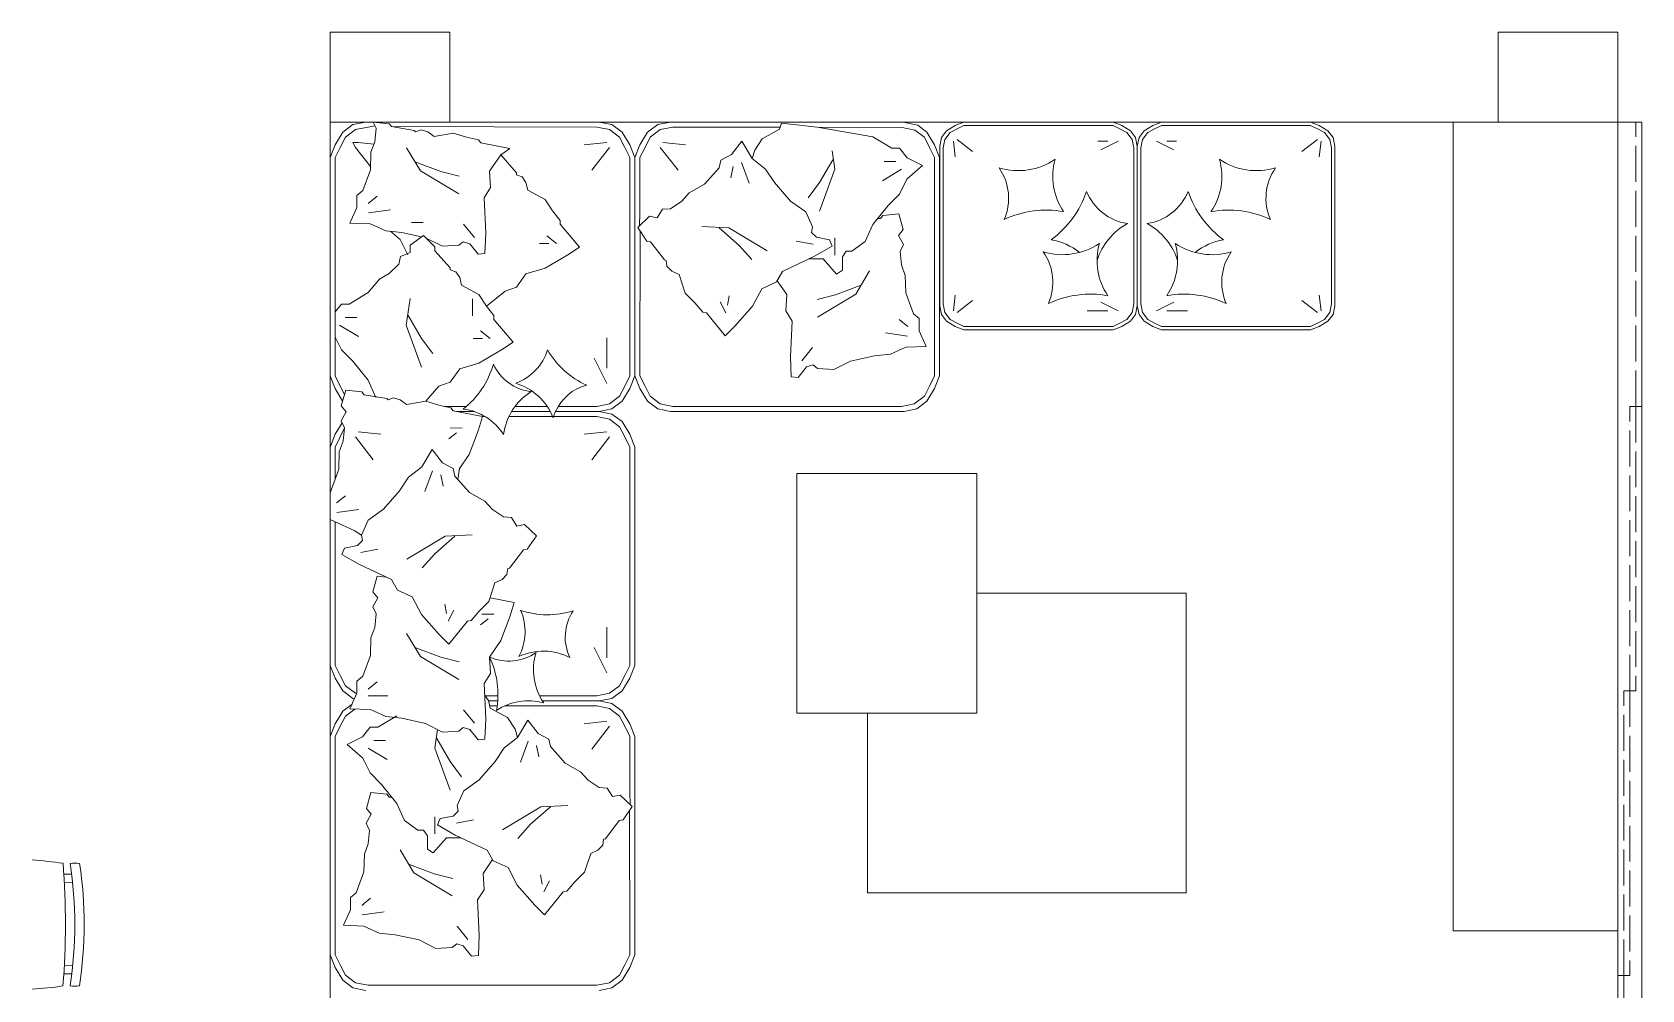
# Model space of a CAD drawing. Header units: millimetres. Extents: x 3468 to 20390, y -976 to 7887.
# Drawn here: x 15237 to 15775, y 7005 to 7325 of the extents above; entities that cross this region are included whole.
import ezdxf

# ---------------------------------------------------------------- set-up
doc = ezdxf.new("R2010")
doc.units = ezdxf.units.MM
doc.linetypes.add('ACAD_ISO02W100', pattern=[15, 12, -3])
for name, color, linetype, lineweight in [('A-FURN', 9, 'Continuous', 13), ('PROIEZIONI_finissime_fine lines', 251, 'Continuous', 5), ('Wall', 7, 'Continuous', 20)]:
    doc.layers.add(name, color=color, linetype=linetype, lineweight=lineweight)

msp = doc.modelspace()

# ---------------------------------------------------------------- linework, layer by layer
at = {"layer": 'A-FURN'}
for p, q in [((15348.45, 7295.21), (15336.58, 7295.21)), ((15340.82, 7291.82), (15344.21, 7294.36)), ((15344.21, 7294.36), (15348.45, 7295.21)), ((15349.3, 7293.51), (15351.54, 7293.96)), ((15351.93, 7293.12), (15350.95, 7295.21)), ((15350.95, 7295.21), (15356.33, 7294.65)), ((15356.33, 7294.65), (15357.13, 7293.66)), ((15426.46, 7295.21), (15397.5, 7295.21)), ((15430.7, 7294.36), (15426.46, 7295.21)), ((15434.1, 7291.82), (15430.7, 7294.36)), ((15442.57, 7291.82), (15445.97, 7294.36)), ((15445.97, 7294.36), (15450.21, 7295.21)), ((15450.21, 7295.21), (15469.2, 7295.21)), ((15450.21, 7295.21), (15469.2, 7295.21)), ((15469.2, 7295.21), (15487.22, 7295.21)), ((15487.34, 7294.78), (15486.62, 7292.8)), ((15499.2, 7293.45), (15487.34, 7294.78)), ((15493.28, 7295.21), (15527.92, 7295.21)), ((15532.78, 7294.12), (15527.92, 7295.21)), ((15535.85, 7291.82), (15532.78, 7294.12)), ((15545.35, 7294.05), (15542.45, 7292.31)), ((15545.35, 7294.05), (15542.45, 7292.31)), ((15548.24, 7295.21), (15545.35, 7294.05)), ((15548.24, 7295.21), (15545.35, 7294.05)), ((15548.24, 7294.05), (15545.93, 7292.89)), ((15548.24, 7294.05), (15545.93, 7292.89)), ((15598.01, 7295.21), (15548.24, 7295.21)), ((15598.01, 7295.21), (15548.24, 7295.21)), ((15598.01, 7294.05), (15548.24, 7294.05)), ((15598.01, 7294.05), (15548.24, 7294.05)), ((15598.01, 7294.05), (15591.43, 7294.05)), ((15598.01, 7294.05), (15591.43, 7294.05)), ((15600.91, 7294.05), (15598.01, 7295.21)), ((15600.91, 7294.05), (15598.01, 7295.21)), ((15600.33, 7292.89), (15598.01, 7294.05)), ((15600.33, 7292.89), (15598.01, 7294.05)), ((15603.8, 7292.31), (15600.91, 7294.05)), ((15603.8, 7292.31), (15600.91, 7294.05)), ((15608.43, 7292.31), (15611.33, 7294.05)), ((15608.43, 7292.31), (15611.33, 7294.05)), ((15611.33, 7294.05), (15614.22, 7295.21)), ((15611.33, 7294.05), (15614.22, 7295.21)), ((15611.9, 7292.89), (15614.22, 7294.05)), ((15611.9, 7292.89), (15614.22, 7294.05)), ((15614.22, 7295.21), (15663.99, 7295.21)), ((15614.22, 7295.21), (15663.99, 7295.21)), ((15614.22, 7294.05), (15620.81, 7294.05)), ((15614.22, 7294.05), (15663.99, 7294.05)), ((15614.22, 7294.05), (15620.81, 7294.05)), ((15614.22, 7294.05), (15663.99, 7294.05)), ((15663.99, 7295.21), (15666.89, 7294.05)), ((15663.99, 7295.21), (15666.89, 7294.05)), ((15663.99, 7294.05), (15666.31, 7292.89)), ((15663.99, 7294.05), (15666.31, 7292.89)), ((15666.89, 7294.05), (15669.78, 7292.31)), ((15666.89, 7294.05), (15669.78, 7292.31)), ((15766.58, 7295.21), (15711.58, 7295.21)), ((15711.58, 7295.21), (15711.58, 7025.05)), ((15338.28, 7287.58), (15340.82, 7291.82)), ((15339.97, 7286.73), (15341.67, 7290.12)), ((15341.67, 7290.12), (15345.06, 7292.66)), ((15344.16, 7288.38), (15345.91, 7288.42)), ((15345.06, 7286.73), (15344.16, 7288.38)), ((15345.06, 7292.66), (15349.3, 7293.51)), ((15345.91, 7288.42), (15351.17, 7287.84)), ((15350.19, 7285.16), (15351.46, 7288.64)), ((15351.46, 7288.64), (15351.93, 7293.12)), ((15357.13, 7293.66), (15364.69, 7292.41)), ((15425.62, 7293.51), (15357.13, 7293.66)), ((15364.69, 7292.41), (15365.09, 7291.92)), ((15365.09, 7291.92), (15366.98, 7292.63)), ((15366.98, 7292.63), (15369.17, 7291.95)), ((15369.17, 7291.95), (15371.27, 7290.37)), ((15371.27, 7290.37), (15377.72, 7291.51)), ((15377.72, 7291.51), (15382.1, 7290.14)), ((15382.1, 7290.14), (15386.09, 7289.28)), ((15386.89, 7288.29), (15386.09, 7289.28)), ((15429.01, 7288.42), (15421.38, 7287.58)), ((15429.86, 7292.66), (15425.62, 7293.51)), ((15433.25, 7290.12), (15429.86, 7292.66)), ((15434.94, 7286.73), (15433.25, 7290.12)), ((15436.64, 7287.58), (15434.1, 7291.82)), ((15440.03, 7287.58), (15442.57, 7291.82)), ((15441.73, 7286.73), (15443.42, 7290.12)), ((15443.42, 7290.12), (15446.81, 7292.66)), ((15446.81, 7292.66), (15451.05, 7293.51)), ((15447.66, 7288.42), (15455.29, 7287.58)), ((15451.05, 7293.51), (15486.79, 7293.46)), ((15480.89, 7289.62), (15478.35, 7285.8)), ((15486.62, 7292.8), (15480.89, 7289.62)), ((15527.58, 7293.36), (15499.2, 7293.45)), ((15517.81, 7290.26), (15499.2, 7293.45)), ((15524.18, 7286.44), (15517.81, 7290.26)), ((15531.82, 7292.51), (15527.58, 7293.36)), ((15535, 7290.12), (15531.82, 7292.51)), ((15536.7, 7286.73), (15535, 7290.12)), ((15538.39, 7287.58), (15535.85, 7291.82)), ((15540.72, 7290), (15540.14, 7287.1)), ((15540.72, 7290), (15540.14, 7287.1)), ((15542.45, 7292.31), (15540.72, 7290)), ((15542.45, 7292.31), (15540.72, 7290)), ((15541.87, 7289.42), (15541.3, 7286.53)), ((15541.87, 7289.42), (15541.3, 7286.53)), ((15543.61, 7291.73), (15541.87, 7289.42)), ((15543.61, 7291.73), (15541.87, 7289.42)), ((15545.93, 7292.89), (15543.61, 7291.73)), ((15545.93, 7292.89), (15543.61, 7291.73)), ((15544.77, 7288.84), (15545.35, 7283.63)), ((15544.77, 7288.84), (15545.35, 7283.63)), ((15545.93, 7289.42), (15551.13, 7285.37)), ((15545.93, 7289.42), (15551.13, 7285.37)), ((15596.28, 7288.84), (15592.99, 7288.84)), ((15596.28, 7288.84), (15592.99, 7288.84)), ((15599.75, 7288.84), (15593.96, 7285.95)), ((15599.75, 7288.84), (15593.96, 7285.95)), ((15602.64, 7291.73), (15600.33, 7292.89)), ((15602.64, 7291.73), (15600.33, 7292.89)), ((15604.38, 7289.42), (15602.64, 7291.73)), ((15604.38, 7289.42), (15602.64, 7291.73)), ((15605.54, 7290), (15603.8, 7292.31)), ((15605.54, 7290), (15603.8, 7292.31)), ((15604.96, 7286.53), (15604.38, 7289.42)), ((15604.96, 7286.53), (15604.38, 7289.42)), ((15605.54, 7290), (15606.12, 7287.1)), ((15605.54, 7290), (15606.12, 7287.1)), ((15606.7, 7290), (15606.12, 7287.1)), ((15606.7, 7290), (15606.12, 7287.1)), ((15606.7, 7290), (15608.43, 7292.31)), ((15606.7, 7290), (15608.43, 7292.31)), ((15607.27, 7286.53), (15607.85, 7289.42)), ((15607.27, 7286.53), (15607.85, 7289.42)), ((15607.85, 7289.42), (15609.59, 7291.73)), ((15607.85, 7289.42), (15609.59, 7291.73)), ((15609.59, 7291.73), (15611.9, 7292.89)), ((15609.59, 7291.73), (15611.9, 7292.89)), ((15612.48, 7288.84), (15618.27, 7285.95)), ((15612.48, 7288.84), (15618.27, 7285.95)), ((15615.96, 7288.84), (15619.25, 7288.84)), ((15615.96, 7288.84), (15619.25, 7288.84)), ((15666.31, 7289.42), (15661.1, 7285.37)), ((15666.31, 7289.42), (15661.1, 7285.37)), ((15666.31, 7292.89), (15668.62, 7291.73)), ((15666.31, 7292.89), (15668.62, 7291.73)), ((15667.47, 7288.84), (15666.89, 7283.63)), ((15667.47, 7288.84), (15666.89, 7283.63)), ((15668.62, 7291.73), (15670.36, 7289.42)), ((15668.62, 7291.73), (15670.36, 7289.42)), ((15669.78, 7292.31), (15671.52, 7290)), ((15669.78, 7292.31), (15671.52, 7290)), ((15670.36, 7289.42), (15670.94, 7286.53)), ((15670.36, 7289.42), (15670.94, 7286.53)), ((15671.52, 7290), (15672.1, 7287.1)), ((15336.58, 7283.34), (15338.28, 7287.58)), ((15336.58, 7210.41), (15336.58, 7283.34)), ((15338.28, 7283.34), (15339.97, 7286.73)), ((15338.28, 7210.41), (15338.28, 7283.34)), ((15345.06, 7286.73), (15350.06, 7280.3)), ((15350.03, 7279.29), (15350.19, 7285.16)), ((15386.89, 7288.29), (15396.64, 7286.36)), ((15393.54, 7284.25), (15389.8, 7278.76)), ((15393.54, 7284.25), (15396.64, 7286.36)), ((15393.54, 7284.25), (15398.8, 7278.22)), ((15429.86, 7286.73), (15423.92, 7279.1)), ((15436.64, 7283.34), (15434.94, 7286.73)), ((15438.34, 7283.34), (15436.64, 7287.58)), ((15436.64, 7210.41), (15436.64, 7283.34)), ((15438.34, 7283.34), (15440.03, 7287.58)), ((15438.34, 7210.41), (15438.34, 7283.34)), ((15438.34, 7263.28), (15438.34, 7283.34)), ((15440.03, 7283.34), (15441.73, 7286.73)), ((15440.03, 7264.86), (15440.03, 7283.34)), ((15446.81, 7286.73), (15452.75, 7279.1)), ((15478.35, 7285.8), (15477.49, 7282.98)), ((15526.72, 7286.44), (15524.18, 7286.44)), ((15529.27, 7283.25), (15526.72, 7286.44)), ((15534.36, 7280.71), (15529.27, 7283.25)), ((15538.39, 7283.34), (15536.7, 7286.73)), ((15540.09, 7283.34), (15538.39, 7287.58)), ((15538.39, 7210.41), (15538.39, 7283.34)), ((15540.09, 7210.41), (15540.09, 7283.34)), ((15540.14, 7287.1), (15540.14, 7260.48)), ((15540.14, 7287.1), (15540.14, 7260.48)), ((15541.3, 7286.53), (15541.3, 7260.48)), ((15541.3, 7286.53), (15541.3, 7260.48)), ((15604.96, 7260.48), (15604.96, 7286.53)), ((15604.96, 7260.48), (15604.96, 7286.53)), ((15606.12, 7287.1), (15606.12, 7260.48)), ((15606.12, 7287.1), (15606.12, 7260.48)), ((15606.12, 7287.1), (15606.12, 7260.48)), ((15606.12, 7287.1), (15606.12, 7260.48)), ((15607.27, 7260.48), (15607.27, 7286.53)), ((15607.27, 7260.48), (15607.27, 7286.53)), ((15670.94, 7286.53), (15670.94, 7260.48)), ((15670.94, 7286.53), (15670.94, 7260.48)), ((15672.1, 7287.1), (15672.1, 7233.86)), ((15347.49, 7272.31), (15350.03, 7279.29)), ((15389.8, 7278.76), (15390.13, 7273.29)), ((15398.8, 7278.22), (15398.8, 7277.59)), ((15398.8, 7277.59), (15400.71, 7276.95)), ((15471.14, 7280.33), (15470.41, 7276.58)), ((15474, 7281.71), (15476.53, 7274.74)), ((15527.36, 7279.44), (15520.99, 7275.62)), ((15525.45, 7281.98), (15521.63, 7281.98)), ((15529.27, 7276.25), (15534.36, 7280.71)), ((15345.52, 7270.71), (15347.49, 7272.31)), ((15390.13, 7273.29), (15387.97, 7269.9)), ((15400.71, 7276.95), (15401.98, 7275.04)), ((15401.98, 7275.04), (15402.62, 7272.5)), ((15402.62, 7272.5), (15408.34, 7269.31)), ((15526.72, 7271.16), (15528.63, 7274.98)), ((15528.63, 7274.98), (15529.27, 7276.25)), ((15345.54, 7266.63), (15345.52, 7270.71)), ((15349.31, 7268.05), (15352.28, 7270.46)), ((15387.97, 7269.9), (15388.54, 7258.07)), ((15408.34, 7269.31), (15410.89, 7265.49)), ((15517.81, 7260.98), (15522.9, 7267.34)), ((15522.9, 7267.34), (15526.72, 7271.16)), ((15343.19, 7261.45), (15345.54, 7266.63)), ((15349.43, 7264.87), (15356.78, 7265.91)), ((15363.79, 7261.68), (15367.61, 7261.68)), ((15410.89, 7265.49), (15413.44, 7262.31)), ((15413.44, 7262.31), (15413.44, 7261.04)), ((15438.34, 7263.71), (15438.34, 7215.08)), ((15440.03, 7264.86), (15439.93, 7260.58)), ((15520.32, 7263.04), (15519.46, 7263.04)), ((15521.12, 7264.03), (15520.32, 7263.04)), ((15526.49, 7264.59), (15521.12, 7264.03)), ((15527.95, 7259.31), (15526.49, 7264.59)), ((15349.95, 7261.2), (15343.19, 7261.45)), ((15351.25, 7260.61), (15349.95, 7261.2)), ((15355.14, 7258.84), (15351.25, 7260.61)), ((15360.51, 7258.28), (15355.14, 7258.84)), ((15359.97, 7255.95), (15356.86, 7258.66)), ((15367.09, 7256.85), (15360.51, 7258.28)), ((15363.29, 7254.13), (15367.74, 7257.31)), ((15367.74, 7257.31), (15371.56, 7253.49)), ((15374.06, 7253.7), (15368.47, 7256.55)), ((15384.78, 7256.65), (15381.17, 7261.1)), ((15388.54, 7258.07), (15388.29, 7251.31)), ((15412.16, 7254.67), (15408.98, 7257.22)), ((15413.44, 7261.04), (15419.8, 7253.4)), ((15440.03, 7212), (15440.08, 7258.76)), ((15505.08, 7250.79), (15505.08, 7256.52)), ((15515.26, 7255.25), (15517.81, 7260.98)), ((15526.35, 7257.33), (15527.95, 7259.31)), ((15528.02, 7254.34), (15526.35, 7257.33)), ((15540.14, 7233.86), (15540.14, 7260.48)), ((15541.3, 7234.44), (15541.3, 7260.48)), ((15541.3, 7234.44), (15541.3, 7260.48)), ((15604.96, 7260.48), (15604.96, 7234.44)), ((15604.96, 7260.48), (15604.96, 7234.44)), ((15606.12, 7233.86), (15606.12, 7260.48)), ((15606.12, 7233.86), (15606.12, 7260.48)), ((15606.12, 7233.86), (15606.12, 7260.48)), ((15606.12, 7233.86), (15606.12, 7260.48)), ((15607.27, 7260.48), (15607.27, 7234.44)), ((15607.27, 7260.48), (15607.27, 7234.44)), ((15670.94, 7234.44), (15670.94, 7260.48)), ((15670.94, 7234.44), (15670.94, 7260.48)), ((15360.61, 7254.67), (15359.97, 7255.95)), ((15360.1, 7250.31), (15363.29, 7251.58)), ((15362.52, 7250.85), (15360.61, 7254.67)), ((15363.29, 7251.58), (15363.29, 7254.13)), ((15371.56, 7253.49), (15371.56, 7252.22)), ((15371.56, 7252.22), (15376.65, 7246.49)), ((15379.52, 7254.04), (15374.06, 7253.7)), ((15381.01, 7255.24), (15379.52, 7254.04)), ((15383.2, 7254.56), (15381.01, 7255.24)), ((15386, 7251.1), (15383.2, 7254.56)), ((15388.29, 7251.31), (15386, 7251.1)), ((15409.62, 7254.67), (15406.44, 7254.67)), ((15415.98, 7250.85), (15408.34, 7246.4)), ((15419.8, 7253.4), (15415.98, 7250.85)), ((15497.85, 7254.36), (15492.23, 7255.46)), ((15507.63, 7250.16), (15508.9, 7252.07)), ((15508.9, 7252.07), (15510.81, 7252.07)), ((15510.81, 7252.07), (15515.26, 7255.25)), ((15526.91, 7251.96), (15528.02, 7254.34)), ((15527.37, 7247.48), (15526.91, 7251.96)), ((15356.29, 7244.58), (15359.47, 7247.77)), ((15359.47, 7247.77), (15360.1, 7250.31)), ((15376.65, 7246.49), (15376.65, 7245.86)), ((15376.65, 7245.86), (15378.56, 7245.22)), ((15408.34, 7246.4), (15401.98, 7244.49)), ((15498.37, 7249.52), (15496.56, 7249.52)), ((15501.26, 7249.52), (15498.37, 7249.52)), ((15501.26, 7249.52), (15505.72, 7244.43)), ((15505.72, 7244.43), (15507.63, 7245.7)), ((15507.63, 7245.7), (15507.63, 7250.16)), ((15528.64, 7244), (15527.37, 7247.48)), ((15349.28, 7238.22), (15353.1, 7242.67)), ((15353.1, 7242.67), (15356.29, 7244.58)), ((15378.56, 7245.22), (15379.84, 7243.31)), ((15379.84, 7243.31), (15380.47, 7240.76)), ((15380.47, 7240.76), (15386.2, 7237.58)), ((15398.8, 7240.03), (15394.98, 7238.76)), ((15401.98, 7244.49), (15398.8, 7240.03)), ((15485.89, 7242.21), (15489.04, 7237.6)), ((15528.8, 7238.13), (15528.64, 7244)), ((15342.92, 7234.4), (15349.28, 7238.22)), ((15384.16, 7230.49), (15384.16, 7236.21)), ((15386.2, 7237.58), (15388.75, 7233.76)), ((15394.98, 7238.76), (15388.75, 7233.76)), ((15468.75, 7231.51), (15466.86, 7235.12)), ((15469.23, 7234.01), (15469.84, 7237.13)), ((15489.04, 7237.6), (15488.7, 7232.13)), ((15531.34, 7231.16), (15528.8, 7238.13)), ((15544.77, 7232.12), (15545.35, 7237.33)), ((15544.77, 7232.12), (15545.35, 7237.33)), ((15545.93, 7231.54), (15551.13, 7235.59)), ((15545.93, 7231.54), (15551.13, 7235.59)), ((15599.75, 7232.12), (15593.96, 7235.02)), ((15599.75, 7232.12), (15593.96, 7235.02)), ((15612.48, 7232.12), (15618.27, 7235.02)), ((15612.48, 7232.12), (15618.27, 7235.02)), ((15666.31, 7231.54), (15661.1, 7235.59)), ((15666.31, 7231.54), (15661.1, 7235.59)), ((15667.47, 7232.12), (15666.89, 7237.33)), ((15667.47, 7232.12), (15666.89, 7237.33)), ((15338.28, 7231.78), (15340.37, 7234.4)), ((15340.37, 7234.4), (15342.92, 7234.4)), ((15341.65, 7229.94), (15345.46, 7229.94)), ((15388.75, 7233.76), (15391.29, 7230.58)), ((15391.29, 7230.58), (15391.29, 7229.31)), ((15391.29, 7229.31), (15397.66, 7221.67)), ((15488.7, 7232.13), (15490.87, 7228.74)), ((15529.53, 7226.89), (15526.56, 7229.3)), ((15533.32, 7229.55), (15531.34, 7231.16)), ((15533.29, 7225.48), (15533.32, 7229.55)), ((15540.72, 7230.96), (15540.14, 7233.86)), ((15540.72, 7230.96), (15540.14, 7233.86)), ((15542.45, 7228.65), (15540.72, 7230.96)), ((15542.45, 7228.65), (15540.72, 7230.96)), ((15541.87, 7231.54), (15541.3, 7234.44)), ((15541.87, 7231.54), (15541.3, 7234.44)), ((15543.61, 7229.23), (15541.87, 7231.54)), ((15543.61, 7229.23), (15541.87, 7231.54)), ((15545.93, 7228.07), (15543.61, 7229.23)), ((15545.93, 7228.07), (15543.61, 7229.23)), ((15596.28, 7232.12), (15589.33, 7232.12)), ((15596.28, 7232.12), (15589.33, 7232.12)), ((15602.64, 7229.23), (15600.33, 7228.07)), ((15602.64, 7229.23), (15600.33, 7228.07)), ((15604.38, 7231.54), (15602.64, 7229.23)), ((15604.38, 7231.54), (15602.64, 7229.23)), ((15605.54, 7230.96), (15603.8, 7228.65)), ((15605.54, 7230.96), (15603.8, 7228.65)), ((15604.96, 7234.44), (15604.38, 7231.54)), ((15604.96, 7234.44), (15604.38, 7231.54)), ((15605.54, 7230.96), (15606.12, 7233.86)), ((15605.54, 7230.96), (15606.12, 7233.86)), ((15606.7, 7230.96), (15606.12, 7233.86)), ((15606.7, 7230.96), (15606.12, 7233.86)), ((15606.7, 7230.96), (15608.43, 7228.65)), ((15606.7, 7230.96), (15608.43, 7228.65)), ((15607.27, 7234.44), (15607.85, 7231.54)), ((15607.27, 7234.44), (15607.85, 7231.54)), ((15607.85, 7231.54), (15609.59, 7229.23)), ((15607.85, 7231.54), (15609.59, 7229.23)), ((15609.59, 7229.23), (15611.9, 7228.07)), ((15609.59, 7229.23), (15611.9, 7228.07)), ((15615.96, 7232.12), (15622.9, 7232.12)), ((15615.96, 7232.12), (15622.9, 7232.12)), ((15666.31, 7228.07), (15668.62, 7229.23)), ((15666.31, 7228.07), (15668.62, 7229.23)), ((15668.62, 7229.23), (15670.36, 7231.54)), ((15668.62, 7229.23), (15670.36, 7231.54)), ((15669.78, 7228.65), (15671.52, 7230.96)), ((15669.78, 7228.65), (15671.52, 7230.96)), ((15670.36, 7231.54), (15670.94, 7234.44)), ((15670.36, 7231.54), (15670.94, 7234.44)), ((15671.52, 7230.96), (15672.1, 7233.86)), ((15339.74, 7227.4), (15346.1, 7223.58)), ((15390.02, 7222.94), (15386.84, 7225.49)), ((15490.87, 7228.74), (15490.29, 7216.91)), ((15529.4, 7223.71), (15522.06, 7224.76)), ((15535.64, 7220.29), (15533.29, 7225.48)), ((15545.35, 7226.91), (15542.45, 7228.65)), ((15545.35, 7226.91), (15542.45, 7228.65)), ((15548.24, 7225.76), (15545.35, 7226.91)), ((15548.24, 7225.76), (15545.35, 7226.91)), ((15548.24, 7226.91), (15545.93, 7228.07)), ((15548.24, 7226.91), (15545.93, 7228.07)), ((15598.01, 7226.91), (15548.24, 7226.91)), ((15598.01, 7226.91), (15548.24, 7226.91)), ((15598.01, 7225.76), (15548.24, 7225.76)), ((15598.01, 7225.76), (15548.24, 7225.76)), ((15598.01, 7225.76), (15548.24, 7225.76)), ((15598.01, 7225.76), (15548.24, 7225.76)), ((15600.33, 7228.07), (15598.01, 7226.91)), ((15600.33, 7228.07), (15598.01, 7226.91)), ((15600.91, 7226.91), (15598.01, 7225.76)), ((15600.91, 7226.91), (15598.01, 7225.76)), ((15603.8, 7228.65), (15600.91, 7226.91)), ((15603.8, 7228.65), (15600.91, 7226.91)), ((15608.43, 7228.65), (15611.33, 7226.91)), ((15608.43, 7228.65), (15611.33, 7226.91)), ((15611.33, 7226.91), (15614.22, 7225.76)), ((15611.33, 7226.91), (15614.22, 7225.76)), ((15611.9, 7228.07), (15614.22, 7226.91)), ((15611.9, 7228.07), (15614.22, 7226.91)), ((15614.22, 7226.91), (15663.99, 7226.91)), ((15614.22, 7226.91), (15663.99, 7226.91)), ((15614.22, 7225.76), (15663.99, 7225.76)), ((15614.22, 7225.76), (15663.99, 7225.76)), ((15614.22, 7225.76), (15663.99, 7225.76)), ((15614.22, 7225.76), (15663.99, 7225.76)), ((15663.99, 7226.91), (15666.31, 7228.07)), ((15663.99, 7226.91), (15666.31, 7228.07)), ((15663.99, 7225.76), (15666.89, 7226.91)), ((15663.99, 7225.76), (15666.89, 7226.91)), ((15666.89, 7226.91), (15669.78, 7228.65)), ((15666.89, 7226.91), (15669.78, 7228.65)), ((15338.46, 7222.94), (15338.28, 7223.32)), ((15340.37, 7219.12), (15338.46, 7222.94)), ((15344.19, 7215.3), (15340.37, 7219.12)), ((15387.47, 7222.94), (15384.29, 7222.94)), ((15393.84, 7219.12), (15386.2, 7214.67)), ((15397.66, 7221.67), (15393.84, 7219.12)), ((15429.01, 7212.96), (15429.01, 7223.13)), ((15494.06, 7215.5), (15497.67, 7219.95)), ((15523.7, 7217.69), (15527.59, 7219.45)), ((15527.59, 7219.45), (15528.88, 7220.04)), ((15528.88, 7220.04), (15535.64, 7220.29)), ((15349.28, 7208.94), (15344.19, 7215.3)), ((15386.2, 7214.67), (15379.84, 7212.76)), ((15429.01, 7207.87), (15424.77, 7216.35)), ((15438.34, 7215.08), (15438.34, 7210.84)), ((15490.29, 7216.91), (15490.55, 7210.15)), ((15492.83, 7209.94), (15495.64, 7213.4)), ((15495.64, 7213.4), (15497.83, 7214.08)), ((15497.83, 7214.08), (15499.31, 7212.88)), ((15504.78, 7212.54), (15510.36, 7215.39)), ((15510.36, 7215.39), (15518.33, 7217.13)), ((15518.33, 7217.13), (15523.7, 7217.69)), ((15338.28, 7206.17), (15336.58, 7210.41)), ((15339.97, 7207.02), (15338.28, 7210.41)), ((15351.83, 7203.21), (15349.28, 7208.94)), ((15376.65, 7208.3), (15372.83, 7207.03)), ((15379.84, 7212.76), (15376.65, 7208.3)), ((15434.94, 7207.02), (15436.64, 7210.41)), ((15436.64, 7206.17), (15438.34, 7210.41)), ((15440.03, 7206.17), (15438.34, 7210.41)), ((15440.03, 7210.41), (15440.03, 7212)), ((15441.73, 7207.02), (15440.03, 7210.41)), ((15490.55, 7210.15), (15492.83, 7209.94)), ((15499.31, 7212.88), (15504.78, 7212.54)), ((15536.7, 7207.02), (15538.39, 7210.41)), ((15538.39, 7206.17), (15540.09, 7210.41)), ((15340.76, 7202.03), (15338.28, 7206.17)), ((15341.37, 7204.23), (15339.97, 7207.02)), ((15340.31, 7200.41), (15341.77, 7205.69)), ((15341.77, 7205.69), (15347.14, 7205.13)), ((15347.14, 7205.13), (15347.94, 7204.14)), ((15347.94, 7204.14), (15355.51, 7202.9)), ((15355.51, 7202.9), (15355.91, 7202.4)), ((15355.91, 7202.4), (15357.79, 7203.11)), ((15357.79, 7203.11), (15359.98, 7202.43)), ((15359.98, 7202.43), (15362.08, 7200.85)), ((15372.83, 7207.03), (15368.54, 7201.99)), ((15429.86, 7201.08), (15433.25, 7203.63)), ((15433.25, 7203.63), (15434.94, 7207.02)), ((15434.1, 7201.93), (15436.64, 7206.17)), ((15442.57, 7201.93), (15440.03, 7206.17)), ((15443.42, 7203.63), (15441.73, 7207.02)), ((15446.81, 7201.08), (15443.42, 7203.63)), ((15531.61, 7201.08), (15535, 7203.63)), ((15535, 7203.63), (15536.7, 7207.02)), ((15535.85, 7201.93), (15538.39, 7206.17)), ((15340.25, 7195.44), (15341.92, 7198.43)), ((15341.92, 7198.43), (15340.31, 7200.41)), ((15362.08, 7200.85), (15368.54, 7201.99)), ((15368.54, 7201.99), (15372.92, 7200.63)), ((15372.92, 7200.63), (15376.9, 7199.76)), ((15374.7, 7200.24), (15382.1, 7200.24)), ((15376.9, 7199.76), (15377.7, 7198.77)), ((15377.7, 7198.77), (15387.46, 7196.84)), ((15384.64, 7198.54), (15378.86, 7198.54)), ((15410.1, 7198.54), (15397.18, 7198.54)), ((15410.1, 7198.54), (15397.18, 7198.54)), ((15398.33, 7200.24), (15409.06, 7200.24)), ((15426.46, 7198.54), (15411.87, 7198.54)), ((15424.77, 7198.54), (15411.87, 7198.54)), ((15412.76, 7200.24), (15425.62, 7200.24)), ((15425.62, 7200.24), (15429.86, 7201.08)), ((15430.7, 7199.39), (15426.46, 7198.54)), ((15430.7, 7197.69), (15426.46, 7198.54)), ((15430.7, 7199.39), (15434.1, 7201.93)), ((15434.1, 7195.15), (15430.7, 7197.69)), ((15445.97, 7199.39), (15442.57, 7201.93)), ((15445.97, 7199.39), (15450.21, 7198.54)), ((15451.05, 7200.24), (15446.81, 7201.08)), ((15528.22, 7198.54), (15450.21, 7198.54)), ((15489.21, 7200.24), (15451.05, 7200.24)), ((15489.21, 7200.24), (15527.37, 7200.24)), ((15527.37, 7200.24), (15531.61, 7201.08)), ((15532.46, 7199.39), (15528.22, 7198.54)), ((15532.46, 7199.39), (15535.85, 7201.93)), ((15338.28, 7190.91), (15340.57, 7194.74)), ((15339.97, 7190.06), (15341.36, 7193.06)), ((15341.36, 7193.06), (15340.25, 7195.44)), ((15340.89, 7188.58), (15341.36, 7193.06)), ((15345.91, 7191.76), (15353.54, 7190.91)), ((15380.72, 7193.02), (15376.65, 7193)), ((15386.1, 7192.46), (15382.97, 7184.19)), ((15387.46, 7196.84), (15386.1, 7192.46)), ((15388.33, 7196.84), (15387.46, 7196.84)), ((15425.62, 7196.84), (15396.27, 7196.84)), ((15429.01, 7191.76), (15421.38, 7190.91)), ((15429.86, 7196), (15425.62, 7196.84)), ((15433.25, 7193.45), (15429.86, 7196)), ((15434.94, 7190.06), (15433.25, 7193.45)), ((15436.64, 7190.91), (15434.1, 7195.15)), ((15336.58, 7186.67), (15338.28, 7190.91)), ((15336.58, 7113.75), (15336.58, 7186.67)), ((15338.28, 7186.67), (15339.97, 7190.06)), ((15338.28, 7175.98), (15338.28, 7186.67)), ((15339.62, 7185.1), (15340.89, 7188.58)), ((15345.06, 7190.06), (15351, 7182.43)), ((15378.75, 7191.42), (15376.27, 7189.41)), ((15429.86, 7190.06), (15423.92, 7182.43)), ((15436.64, 7186.67), (15434.94, 7190.06)), ((15438.34, 7186.67), (15436.64, 7190.91)), ((15436.64, 7113.75), (15436.64, 7186.67)), ((15438.34, 7113.75), (15438.34, 7186.67)), ((15339.46, 7179.23), (15339.62, 7185.1)), ((15382.97, 7184.19), (15379.76, 7179.48)), ((15336.58, 7171.32), (15339.46, 7179.23)), ((15370.71, 7178.77), (15368.18, 7171.79)), ((15373.58, 7177.38), (15374.31, 7173.63)), ((15379.76, 7179.48), (15379.23, 7175.84)), ((15492.48, 7177.82), (15492.48, 7097.82)), ((15552.48, 7177.82), (15492.48, 7177.82)), ((15552.48, 7097.82), (15552.48, 7177.82)), ((15338.74, 7167.99), (15341.71, 7170.4)), ((15338.86, 7164.81), (15346.21, 7165.85)), ((15340.68, 7160.55), (15336.58, 7162.41)), ((15338.28, 7113.75), (15338.28, 7161.64)), ((15344.57, 7158.79), (15340.68, 7160.55)), ((15344.57, 7158.79), (15347.02, 7157.28)), ((15346.87, 7151.42), (15352.49, 7152.51)), ((15350.89, 7138.26), (15352.34, 7143.53)), ((15352.34, 7143.53), (15355.26, 7143.23)), ((15352.49, 7136.28), (15350.89, 7138.26)), ((15350.82, 7133.28), (15352.49, 7136.28)), ((15351.93, 7130.91), (15350.82, 7133.28)), ((15375.48, 7131.06), (15374.87, 7134.18)), ((15389.99, 7136.28), (15398.03, 7134.69)), ((15398.03, 7134.69), (15396.67, 7130.31)), ((15552.48, 7137.82), (15622.48, 7137.82)), ((15622.48, 7137.82), (15622.48, 7037.82)), ((15351.46, 7126.43), (15351.93, 7130.91)), ((15375.97, 7128.56), (15377.86, 7132.17)), ((15389.32, 7129.26), (15386.84, 7127.26)), ((15391.29, 7130.87), (15387.22, 7130.84)), ((15396.67, 7130.31), (15393.54, 7122.04)), ((15350.03, 7117.08), (15350.19, 7122.94)), ((15350.19, 7122.94), (15351.46, 7126.43)), ((15393.54, 7122.04), (15389.8, 7116.54)), ((15429.01, 7116.29), (15429.01, 7126.46)), ((15347.49, 7110.1), (15350.03, 7117.08)), ((15389.8, 7116.54), (15390.13, 7111.08)), ((15429.01, 7111.2), (15424.77, 7119.68)), ((15338.28, 7109.51), (15336.58, 7113.75)), ((15339.97, 7110.35), (15338.28, 7113.75)), ((15390.13, 7111.08), (15387.97, 7107.68)), ((15434.94, 7110.35), (15436.64, 7113.75)), ((15436.64, 7109.51), (15438.34, 7113.75)), ((15340.82, 7105.27), (15338.28, 7109.51)), ((15341.67, 7106.96), (15339.97, 7110.35)), ((15345.06, 7104.42), (15341.67, 7106.96)), ((15345.52, 7108.5), (15347.49, 7110.1)), ((15345.54, 7104.42), (15345.52, 7108.5)), ((15349.31, 7105.84), (15352.28, 7108.24)), ((15387.97, 7107.68), (15388.54, 7095.86)), ((15429.86, 7104.42), (15433.25, 7106.96)), ((15433.25, 7106.96), (15434.94, 7110.35)), ((15434.1, 7105.27), (15436.64, 7109.51)), ((15344.21, 7102.72), (15340.82, 7105.27)), ((15340.82, 7098.48), (15343.89, 7100.79)), ((15343.19, 7099.24), (15345.54, 7104.42)), ((15344.21, 7102.72), (15344.72, 7102.62)), ((15345.5, 7104.33), (15345.06, 7104.42)), ((15355.86, 7103.57), (15349.3, 7103.57)), ((15388.14, 7103.92), (15389.41, 7102.01)), ((15388.38, 7103.57), (15392.63, 7103.57)), ((15389.41, 7102.01), (15390.05, 7099.47)), ((15392.57, 7101.87), (15389.45, 7101.87)), ((15392.57, 7101.87), (15389.45, 7101.87)), ((15406.52, 7103.57), (15425.62, 7103.57)), ((15426.46, 7101.87), (15407.47, 7101.87)), ((15426.46, 7101.87), (15407.47, 7101.87)), ((15425.62, 7103.57), (15429.86, 7104.42)), ((15430.7, 7102.72), (15426.46, 7101.87)), ((15430.7, 7101.03), (15426.46, 7101.87)), ((15430.7, 7102.72), (15434.1, 7105.27)), ((15434.1, 7098.48), (15430.7, 7101.03)), ((15338.28, 7094.24), (15340.82, 7098.48)), ((15339.97, 7093.39), (15341.67, 7096.79)), ((15341.67, 7096.79), (15344.85, 7099.17)), ((15349.95, 7098.98), (15343.19, 7099.24)), ((15351.25, 7098.4), (15349.95, 7098.98)), ((15355.14, 7096.63), (15351.25, 7098.4)), ((15352.49, 7093.1), (15358.86, 7096.92)), ((15360.51, 7096.07), (15355.14, 7096.63)), ((15368.47, 7094.33), (15360.51, 7096.07)), ((15384.78, 7094.44), (15381.17, 7098.89)), ((15388.54, 7095.86), (15388.29, 7089.1)), ((15392.41, 7100.18), (15389.87, 7100.18)), ((15390.05, 7099.47), (15395.78, 7096.29)), ((15425.62, 7100.18), (15394.83, 7100.18)), ((15395.78, 7096.29), (15398.32, 7092.47)), ((15429.01, 7095.09), (15421.38, 7094.24)), ((15429.86, 7099.33), (15425.62, 7100.18)), ((15433.25, 7096.79), (15429.86, 7099.33)), ((15434.94, 7093.39), (15433.25, 7096.79)), ((15436.64, 7094.24), (15434.1, 7098.48)), ((15492.48, 7097.82), (15552.48, 7097.82)), ((15516.01, 7037.82), (15516.01, 7097.82)), ((15336.58, 7090), (15338.28, 7094.24)), ((15336.58, 7017.08), (15336.58, 7090)), ((15338.28, 7090), (15339.97, 7093.39)), ((15338.28, 7017.08), (15338.28, 7090)), ((15342.31, 7087.37), (15347.4, 7089.92)), ((15347.4, 7089.92), (15349.95, 7093.1)), ((15349.95, 7093.1), (15352.49, 7093.1)), ((15374.06, 7091.49), (15368.47, 7094.33)), ((15379.52, 7091.82), (15374.06, 7091.49)), ((15381.01, 7093.02), (15379.52, 7091.82)), ((15383.2, 7092.34), (15381.01, 7093.02)), ((15386, 7088.88), (15383.2, 7092.34)), ((15398.32, 7092.47), (15399.18, 7089.65)), ((15429.86, 7093.39), (15423.92, 7085.76)), ((15436.64, 7090), (15434.94, 7093.39)), ((15438.34, 7090), (15436.64, 7094.24)), ((15436.64, 7071.53), (15436.64, 7090)), ((15438.34, 7069.95), (15438.34, 7090)), ((15347.4, 7082.92), (15342.31, 7087.37)), ((15349.31, 7086.1), (15355.68, 7082.28)), ((15351.22, 7088.65), (15355.04, 7088.65)), ((15388.29, 7089.1), (15386, 7088.88)), ((15402.67, 7088.38), (15400.14, 7081.4)), ((15405.53, 7086.99), (15406.26, 7083.25)), ((15348.04, 7081.65), (15347.4, 7082.92)), ((15349.95, 7077.83), (15348.04, 7081.65)), ((15353.77, 7074.01), (15349.95, 7077.83)), ((15358.86, 7067.64), (15353.77, 7074.01)), ((15348.72, 7065.98), (15350.18, 7071.26)), ((15350.18, 7071.26), (15355.55, 7070.69)), ((15355.55, 7070.69), (15356.35, 7069.71)), ((15356.35, 7069.71), (15357.21, 7069.71)), ((15436.64, 7071.53), (15436.74, 7067.24)), ((15438.34, 7069.95), (15438.34, 7021.32)), ((15348.65, 7061.01), (15350.32, 7064)), ((15350.32, 7064), (15348.72, 7065.98)), ((15361.41, 7061.91), (15358.86, 7067.64)), ((15371.59, 7057.46), (15371.59, 7063.19)), ((15436.64, 7018.66), (15436.59, 7065.43)), ((15349.76, 7058.63), (15348.65, 7061.01)), ((15349.3, 7054.15), (15349.76, 7058.63)), ((15365.86, 7058.73), (15361.41, 7061.91)), ((15367.77, 7058.73), (15365.86, 7058.73)), ((15369.04, 7056.82), (15367.77, 7058.73)), ((15378.82, 7061.03), (15384.44, 7062.13)), ((15348.03, 7050.66), (15349.3, 7054.15)), ((15369.04, 7052.37), (15369.04, 7056.82)), ((15370.95, 7051.09), (15369.04, 7052.37)), ((15375.41, 7056.19), (15370.95, 7051.09)), ((15375.41, 7056.19), (15378.3, 7056.19)), ((15378.3, 7056.19), (15380.11, 7056.19)), ((15347.87, 7044.8), (15348.03, 7050.66)), ((15390.78, 7048.88), (15387.63, 7044.27)), ((15250.28, 7043.98), (15247.66, 7044.05)), ((15250.63, 7041.12), (15247.83, 7041.19)), ((15345.33, 7037.82), (15347.87, 7044.8)), ((15387.63, 7044.27), (15387.97, 7038.8)), ((15407.44, 7040.67), (15406.83, 7043.8)), ((15407.92, 7038.17), (15409.81, 7041.78)), ((15343.35, 7036.22), (15345.33, 7037.82)), ((15343.38, 7032.14), (15343.35, 7036.22)), ((15347.14, 7033.56), (15350.11, 7035.97)), ((15387.97, 7038.8), (15385.8, 7035.41)), ((15622.48, 7037.82), (15516.01, 7037.82)), ((15341.03, 7026.96), (15343.38, 7032.14)), ((15347.27, 7030.38), (15354.61, 7031.42)), ((15385.8, 7035.41), (15386.38, 7023.58)), ((15347.79, 7026.7), (15341.03, 7026.96)), ((15349.08, 7026.12), (15347.79, 7026.7)), ((15352.97, 7024.35), (15349.08, 7026.12)), ((15382.61, 7022.16), (15379, 7026.61)), ((15766.58, 7025.05), (15711.58, 7025.05)), ((15358.34, 7023.79), (15352.97, 7024.35)), ((15366.31, 7022.06), (15358.34, 7023.79)), ((15371.89, 7019.21), (15366.31, 7022.06)), ((15378.84, 7020.75), (15377.36, 7019.54)), ((15381.03, 7020.07), (15378.84, 7020.75)), ((15383.84, 7016.6), (15381.03, 7020.07)), ((15386.38, 7023.58), (15386.12, 7016.82)), ((15438.34, 7021.32), (15438.34, 7017.08)), ((15338.28, 7012.84), (15336.58, 7017.08)), ((15339.97, 7013.69), (15338.28, 7017.08)), ((15377.36, 7019.54), (15371.89, 7019.21)), ((15386.12, 7016.82), (15383.84, 7016.6)), ((15434.94, 7013.69), (15436.64, 7017.08)), ((15436.64, 7017.08), (15436.64, 7018.66)), ((15436.64, 7012.84), (15438.34, 7017.08)), ((15247.65, 7010.69), (15250.28, 7010.78)), ((15247.8, 7013.55), (15250.62, 7013.63)), ((15340.82, 7008.6), (15338.28, 7012.84)), ((15341.67, 7010.29), (15339.97, 7013.69)), ((15345.06, 7007.75), (15341.67, 7010.29)), ((15429.86, 7007.75), (15433.25, 7010.29)), ((15433.25, 7010.29), (15434.94, 7013.69)), ((15434.1, 7008.6), (15436.64, 7012.84)), ((15344.21, 7006.05), (15340.82, 7008.6)), ((15344.21, 7006.05), (15348.45, 7005.21)), ((15349.3, 7006.9), (15345.06, 7007.75)), ((15387.46, 7006.9), (15349.3, 7006.9)), ((15387.46, 7006.9), (15425.62, 7006.9)), ((15425.62, 7006.9), (15429.86, 7007.75)), ((15430.7, 7006.05), (15426.46, 7005.21)), ((15430.7, 7006.05), (15434.1, 7008.6))]:
    msp.add_line(p, q, dxfattribs=at)
for points in [[(15450.7, 7245.4), (15453.08, 7244.29), (15455.11, 7238.06), (15458.37, 7234.83), (15461.01, 7231.72), (15462.26, 7231.48), (15468.53, 7223.77), (15471.76, 7227.03), (15477.6, 7233.67), (15480.69, 7239.55), (15485.67, 7241.82), (15487.66, 7245.33), (15498.37, 7250.37), (15504.22, 7253.77), (15503.33, 7255.89), (15498.96, 7256.74), (15497.33, 7258.36), (15497.7, 7260.23), (15495.43, 7265.21), (15490.29, 7268.81), (15485.02, 7275.02), (15482, 7279.5), (15478.62, 7282.11), (15477.49, 7282.98), (15474.09, 7288.83), (15470.62, 7284.32), (15467.01, 7282.43), (15466.52, 7279.93), (15461.55, 7274.42), (15456.45, 7271.52), (15453.97, 7268.76), (15450.23, 7266.25), (15447.61, 7266.11), (15445.75, 7263.23), (15443.25, 7263.72), (15439.28, 7259.95), (15442.29, 7255.47), (15443.54, 7255.23), (15448.19, 7249.14), (15448.82, 7249.01), (15449.07, 7247.02)], [(15394.01, 7142.46), (15391.63, 7141.34), (15389.61, 7135.11), (15386.35, 7131.88), (15383.71, 7128.77), (15382.46, 7128.53), (15376.18, 7120.82), (15372.95, 7124.08), (15367.12, 7130.72), (15364.02, 7136.61), (15359.04, 7138.88), (15357.06, 7142.38), (15346.35, 7147.42), (15340.5, 7150.82), (15341.38, 7152.94), (15345.75, 7153.79), (15347.38, 7155.41), (15347.02, 7157.28), (15349.29, 7162.27), (15354.42, 7165.86), (15359.7, 7172.08), (15362.71, 7176.56), (15366.1, 7179.16), (15367.22, 7180.03), (15370.62, 7185.88), (15374.1, 7181.37), (15377.71, 7179.48), (15378.19, 7176.98), (15383.16, 7171.47), (15388.27, 7168.57), (15390.75, 7165.82), (15394.48, 7163.3), (15397.1, 7163.16), (15398.96, 7160.28), (15401.46, 7160.77), (15405.44, 7157.01), (15402.42, 7152.53), (15401.17, 7152.28), (15396.52, 7146.19), (15395.9, 7146.07), (15395.64, 7144.07)], [(15425.97, 7052.07), (15423.59, 7050.96), (15421.56, 7044.73), (15418.3, 7041.5), (15415.66, 7038.39), (15414.41, 7038.14), (15408.14, 7030.43), (15404.91, 7033.69), (15399.07, 7040.34), (15395.98, 7046.22), (15391, 7048.49), (15389.01, 7051.99), (15378.3, 7057.04), (15372.45, 7060.44), (15373.34, 7062.55), (15377.71, 7063.41), (15379.34, 7065.02), (15378.97, 7066.9), (15381.24, 7071.88), (15386.38, 7075.47), (15391.65, 7081.69), (15394.67, 7086.17), (15398.05, 7088.78), (15399.18, 7089.65), (15402.58, 7095.5), (15406.05, 7090.99), (15409.66, 7089.1), (15410.15, 7086.6), (15415.12, 7081.08), (15420.22, 7078.19), (15422.7, 7075.43), (15426.44, 7072.91), (15429.06, 7072.78), (15430.92, 7069.9), (15433.42, 7070.38), (15437.39, 7066.62), (15434.38, 7062.14), (15433.13, 7061.9), (15428.48, 7055.8), (15427.85, 7055.68), (15427.6, 7053.68)]]:
    msp.add_lwpolyline(points, close=True, dxfattribs=at)
for points in [[(15362.11, 7286.63), (15366.73, 7278.9), (15379.51, 7271.23)], [(15504.2, 7285.63), (15505.08, 7279.44), (15499.99, 7265.43)], [(15365.22, 7281.78), (15373.5, 7278.65), (15379.67, 7277.1)], [(15504.44, 7282.62), (15499.99, 7274.98), (15496.17, 7269.89)], [(15460.75, 7260.31), (15469.74, 7259.85), (15482.51, 7252.17)], [(15466.49, 7259.83), (15473.13, 7254), (15477.4, 7249.27)], [(15516.72, 7245.47), (15512.1, 7237.74), (15499.33, 7230.07)], [(15513.61, 7240.62), (15505.34, 7237.49), (15499.17, 7235.94)], [(15363.29, 7236.31), (15362.01, 7227.4), (15367.11, 7213.39)], [(15362.65, 7230.58), (15367.11, 7222.94), (15370.93, 7217.85)], [(15383.97, 7157.36), (15374.98, 7156.9), (15362.21, 7149.22)], [(15378.23, 7156.89), (15371.58, 7151.05), (15367.31, 7146.33)], [(15362.11, 7124.41), (15366.73, 7116.69), (15379.51, 7109.02)], [(15365.22, 7119.56), (15373.5, 7116.44), (15379.67, 7114.89)], [(15372.47, 7092.3), (15371.59, 7086.1), (15376.68, 7072.1)], [(15372.23, 7089.28), (15376.68, 7081.65), (15380.5, 7076.55)], [(15415.92, 7066.97), (15406.93, 7066.51), (15394.16, 7058.84)], [(15410.18, 7066.5), (15403.54, 7060.66), (15399.27, 7055.94)], [(15359.95, 7052.13), (15364.57, 7044.41), (15377.34, 7036.74)], [(15363.06, 7047.28), (15371.33, 7044.16), (15377.5, 7042.61)]]:
    msp.add_lwpolyline(points, dxfattribs=at)
for points in [[(15247.4, 7047.64, -0.040002), (15247.35, 7006.67, -3.508425)], [(15249.77, 7047.63, -0.076135), (15249.72, 7006.67, -3.508425)], [(15252.92, 7047.62, -0.076111), (15252.87, 7006.67, -3.508425)]]:
    msp.add_lwpolyline(points, format="xyb", dxfattribs=at)
at = {"layer": 'A-FURN', "linetype": 'Continuous'}
for centre, radius, start, end in [((15566.35, 7300.92), 21.96, 253.0703, 304.1568), ((15566.35, 7300.92), 21.96, 253.0703, 304.1568), ((15545.53, 7269.77), 17.62, 336.0775, 35.0986), ((15545.53, 7269.77), 17.62, 336.0775, 35.0986), ((15598.73, 7277.04), 20.85, 164.136, 214.3637), ((15598.73, 7277.04), 20.85, 164.136, 214.3637), ((15613.5, 7277.04), 20.85, 325.6363, 15.864), ((15613.5, 7277.04), 20.85, 325.6363, 15.864), ((15645.89, 7300.92), 21.96, 235.8432, 286.9297), ((15645.89, 7300.92), 21.96, 235.8432, 286.9297), ((15666.7, 7269.77), 17.62, 144.9014, 203.9225), ((15666.7, 7269.77), 17.62, 144.9014, 203.9225), ((15557.76, 7282.62), 33.13, 306.1401, 341.3776), ((15557.76, 7282.62), 33.13, 306.1401, 341.3776), ((15605.47, 7278.71), 17.62, 202.2459, 261.267), ((15605.47, 7278.71), 17.62, 202.2459, 261.267), ((15606.77, 7278.71), 17.62, 278.733, 337.7541), ((15606.77, 7278.71), 17.62, 278.733, 337.7541), ((15654.47, 7282.62), 33.13, 198.6224, 233.8599), ((15654.47, 7282.62), 33.13, 198.6224, 233.8599), ((15575.75, 7232.66), 33.13, 79.9717, 115.2093), ((15575.75, 7232.66), 33.13, 79.9717, 115.2093), ((15636.48, 7232.66), 33.13, 64.7907, 100.0283), ((15636.48, 7232.66), 33.13, 64.7907, 100.0283), ((15613.52, 7242.13), 21.96, 119.2387, 161.7639), ((15613.52, 7242.13), 21.96, 119.2387, 161.7639), ((15598.72, 7242.13), 21.96, 18.2361, 60.7613), ((15598.72, 7242.13), 21.96, 18.2361, 60.7613), ((15581.13, 7272.85), 21.96, 253.0703, 304.1568), ((15581.13, 7272.85), 21.96, 253.0703, 304.1568), ((15560.31, 7241.71), 17.62, 336.0775, 35.0986), ((15560.31, 7241.71), 17.62, 336.0775, 35.0986), ((15573.87, 7235.3), 20.85, 51.6102, 80.5321), ((15573.87, 7235.3), 20.85, 51.6102, 80.5321), ((15613.51, 7248.98), 20.85, 164.136, 214.3637), ((15613.51, 7248.98), 20.85, 164.136, 214.3637), ((15598.72, 7248.98), 20.85, 325.6363, 15.864), ((15598.72, 7248.98), 20.85, 325.6363, 15.864), ((15631.11, 7272.85), 21.96, 235.8432, 286.9297), ((15631.11, 7272.85), 21.96, 235.8432, 286.9297), ((15638.36, 7235.3), 20.85, 99.4679, 128.3898), ((15638.36, 7235.3), 20.85, 99.4679, 128.3898), ((15651.92, 7241.71), 17.62, 144.9014, 203.9225), ((15651.92, 7241.71), 17.62, 144.9014, 203.9225), ((15590.53, 7204.59), 33.13, 79.9717, 115.2093), ((15590.53, 7204.59), 33.13, 79.9717, 115.2093), ((15621.7, 7204.59), 33.13, 64.7907, 100.0283), ((15621.7, 7204.59), 33.13, 64.7907, 100.0283), ((15392.37, 7224.5), 17.67, 290.5105, 342.2779), ((15433.77, 7233.25), 28.35, 209.8966, 246.0271), ((15362.52, 7222.68), 29.79, 308.4643, 343.7018), ((15405.52, 7220.91), 15.85, 204.5701, 263.5911), ((15392.77, 7189.07), 19.75, 21.8692, 72.9558), ((15414.09, 7188.34), 19.75, 121.5629, 172.6493), ((15426.32, 7192.03), 15.85, 104.8763, 155.7609), ((15378.71, 7180.75), 18.75, 32.6286, 82.8563), ((15426.32, 7192.03), 15.85, 155.7609, 163.8975), ((15384, 7125), 17.67, 332.018, 23.7853), ((15409.2, 7158.99), 28.35, 251.4041, 287.5346), ((15430.94, 7123.19), 15.85, 146.3838, 205.405), ((15396.22, 7131.03), 15.85, 246.0775, 305.0986), ((15362.85, 7103.86), 29.79, 349.9717, 25.2093), ((15407.77, 7098.74), 19.75, 63.3767, 114.4632), ((15424.23, 7112.31), 19.75, 163.0703, 214.1568), ((15402.76, 7083.19), 18.75, 74.136, 124.3637)]:
    msp.add_arc(centre, radius, start, end, dxfattribs=at)
at = {"layer": 'A-FURN'}
for centre, radius, start, end in [((15226.73, 6904.3), 144.82, 81.7935, 85.8963), ((15251.33, 7036.92), 10.82, 81.5154, 98.2468), ((15226.99, 7149.96), 144.73, 274.0029, 278.0879), ((15251.31, 7017.38), 10.82, 261.5154, 278.2468)]:
    msp.add_arc(centre, radius, start, end, dxfattribs=at)
at = {"layer": 'PROIEZIONI_finissime_fine lines'}
msp.add_lwpolyline([(15774.58, 6915.21), (15774.58, 7295.21), (15766.58, 7295.21)], dxfattribs=at)
at = {"layer": 'PROIEZIONI_finissime_fine lines', "linetype": 'ACAD_ISO02W100'}
for points in [[(15772.58, 7200.21), (15772.58, 7295.21), (15774.58, 7295.21), (15774.58, 7200.21), (15772.58, 7200.21)], [(15770.58, 7105.21), (15770.58, 7200.21), (15772.58, 7200.21), (15772.58, 7105.21), (15770.58, 7105.21)], [(15768.58, 7010.21), (15768.58, 7105.21), (15770.58, 7105.21), (15770.58, 7010.21), (15768.58, 7010.21)], [(15766.58, 6915.21), (15766.58, 7010.21), (15768.58, 7010.21), (15768.58, 6915.21), (15766.58, 6915.21)]]:
    msp.add_lwpolyline(points, dxfattribs=at)
at = {"layer": 'Wall'}
for p, q in [((15336.58, 6915.21), (15336.58, 7295.21)), ((15336.58, 7295.21), (15766.58, 7295.21)), ((15766.58, 7295.21), (15766.58, 6915.21))]:
    msp.add_line(p, q, dxfattribs=at)
for points in [[(15336.58, 7295.21), (15336.58, 7325.21), (15376.58, 7325.21), (15376.58, 7295.21)], [(15726.58, 7295.21), (15726.58, 7325.21), (15766.58, 7325.21), (15766.58, 7295.21)]]:
    msp.add_lwpolyline(points, dxfattribs=at)

doc.saveas('drawing.dxf')
